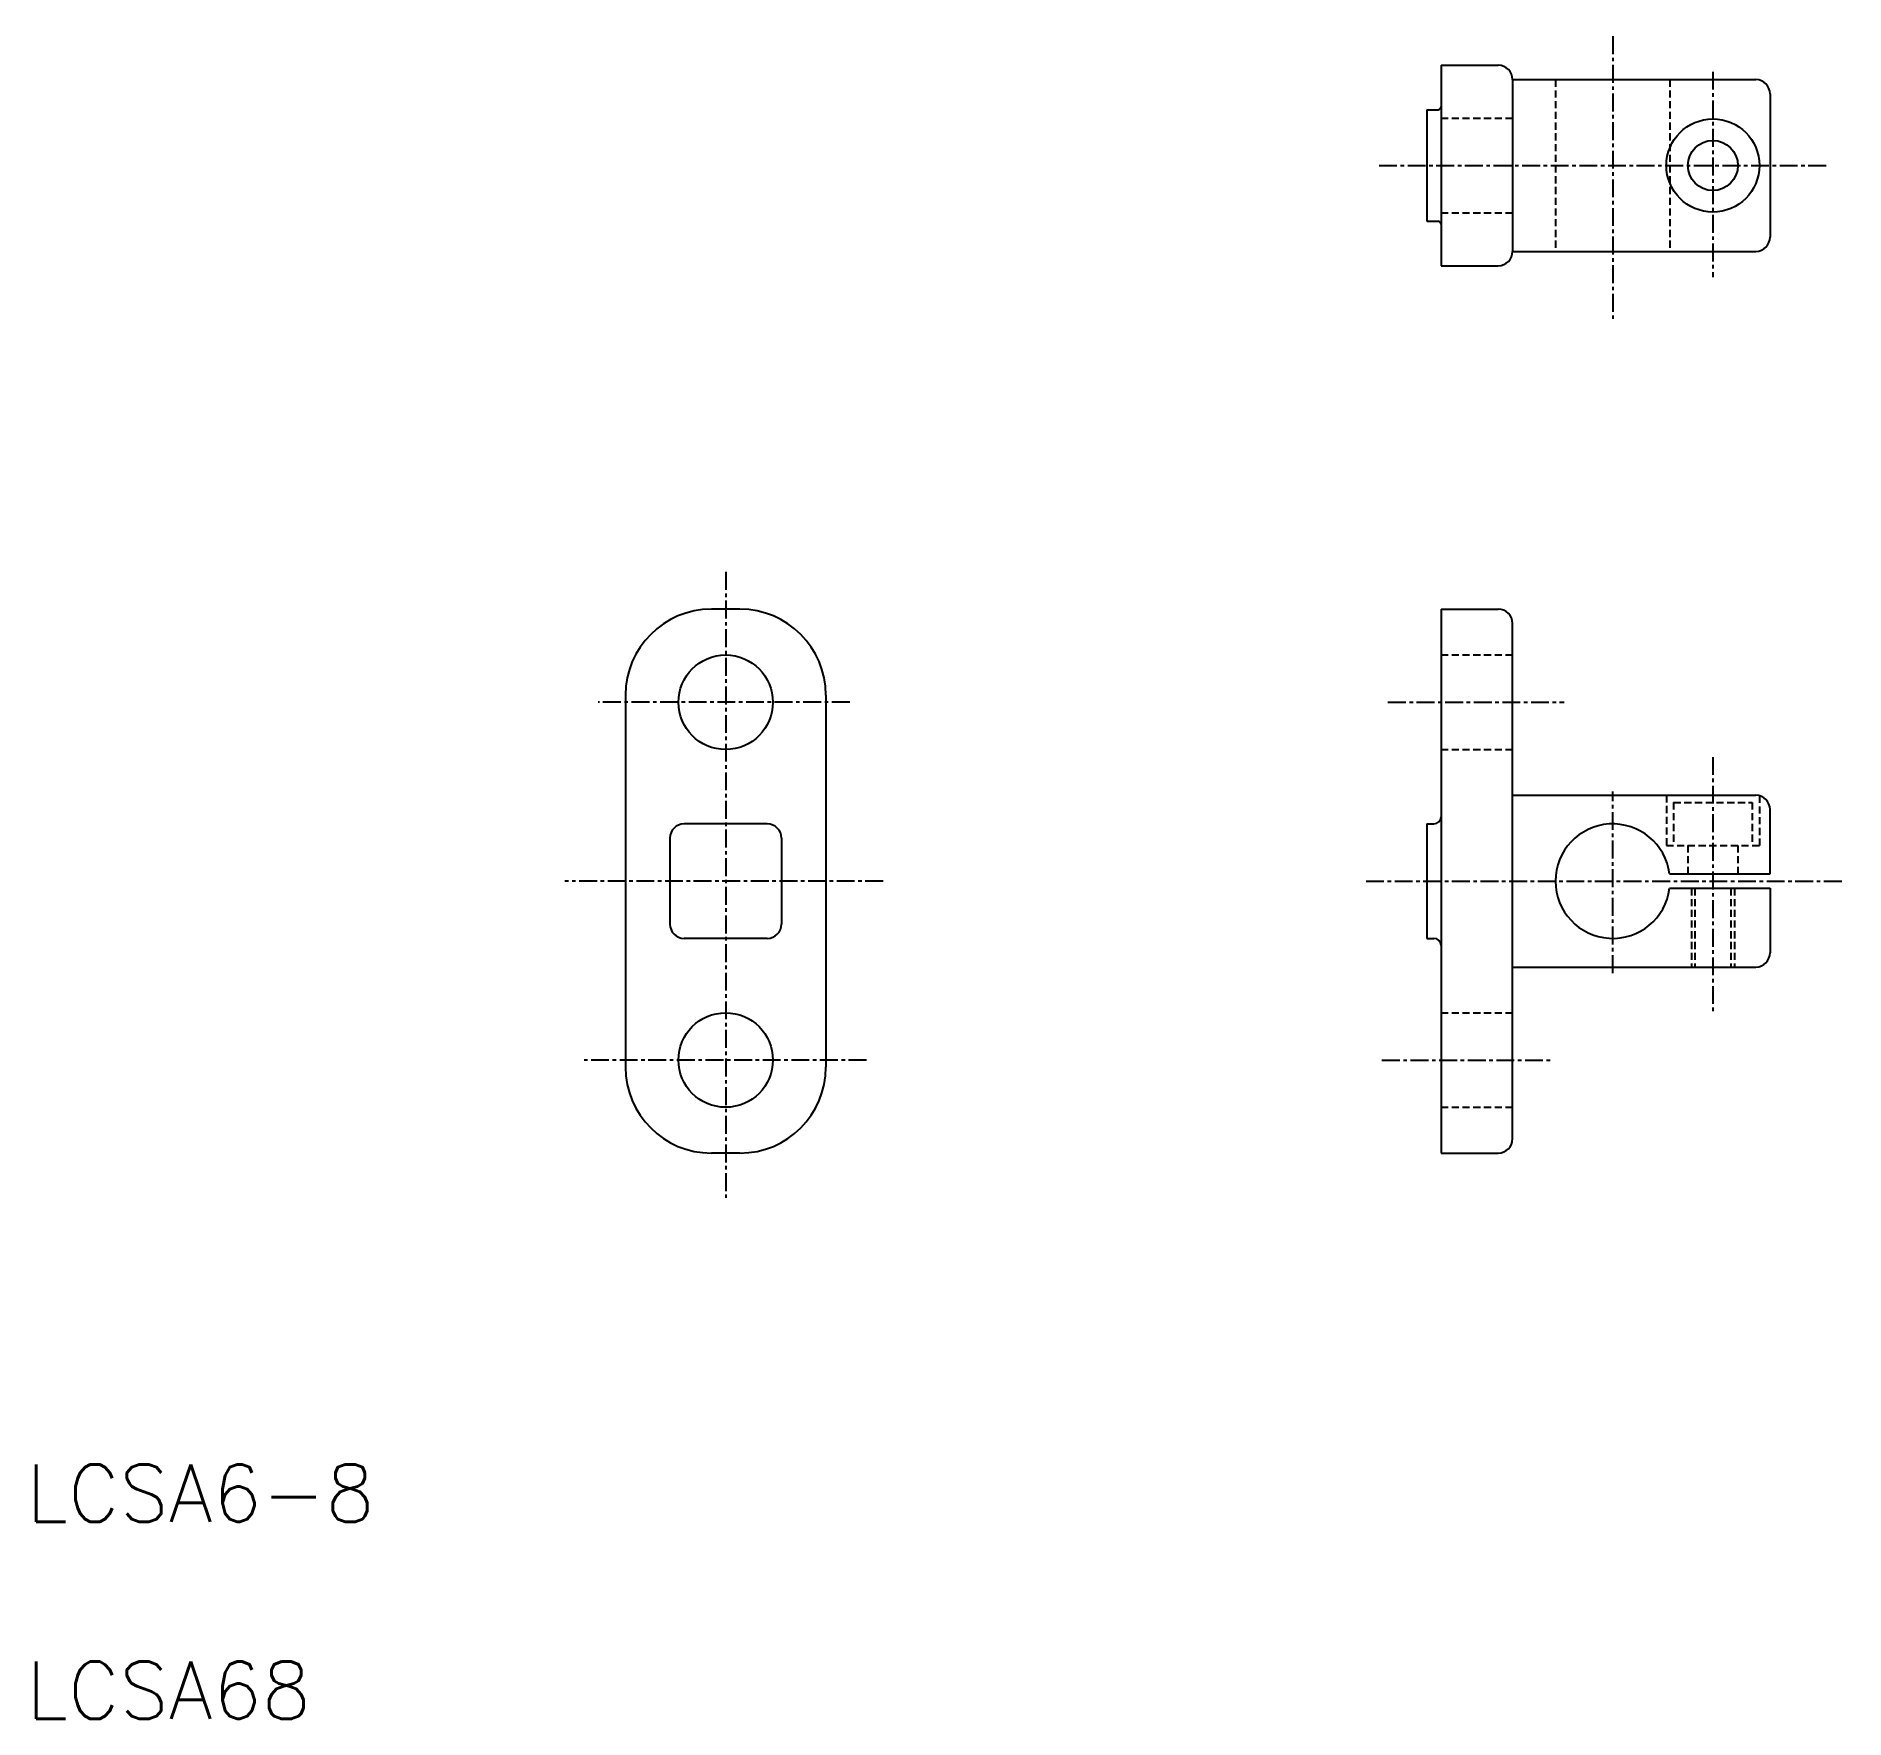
# Model space of a CAD drawing. Extents: x -48 to 78, y -59 to 59.
import ezdxf

# ---------------------------------------------------------------- set-up
doc = ezdxf.new("R2010")
doc.units = 0
doc.linetypes.add('CENTER', pattern=[2, 1.25, -0.25, 0.25, -0.25])
doc.linetypes.add('DASHED', pattern=[0.75, 0.5, -0.25])
doc.layers.get('0').update_dxf_attribs({"linetype": 'CONTINUOUS'})
doc.layers.add('CENTER', color=1, linetype='CENTER')
doc.styles.get("Standard").update_dxf_attribs({"font": 'txt.shx', "bigfont": 'bigfont.shx'})

msp = doc.modelspace()

# ---------------------------------------------------------------- linework, layer by layer
at = {"color": 7, "linetype": 'CONTINUOUS'}
for p, q in [((50, 57), (54, 57)), ((50, 57), (50, 43)), ((55, 56), (55, 44)), ((55, 56), (72, 56)), ((73, 55), (73, 45)), ((49, 53.9), (49, 46.1)), ((49, 53.9), (49.8, 53.9)), ((49, 46.1), (49.8, 46.1)), ((50, 43), (54, 43)), ((55, 44), (72, 44)), ((1, 19), (-1, 19)), ((50, 19), (54, 19)), ((50, 19), (50, -19)), ((55, -18), (55, 18)), ((-7, 13), (-7, -13)), ((7, 13), (7, -13)), ((55, 6), (72, 6)), ((2.9, 4), (-2.9, 4)), ((49, 4), (49, -4)), ((49, 4), (49.5, 4)), ((73, 0.5), (73, 5)), ((-3.9, 3), (-3.9, -3)), ((3.9, 3), (3.9, -3)), ((65.97, 0.5), (73, 0.5)), ((65.97, -0.5), (73, -0.5)), ((73, -0.5), (73, -5)), ((2.9, -4), (-2.9, -4)), ((49, -4), (49.5, -4)), ((55, -6), (72, -6)), ((1, -19), (-1, -19)), ((50, -19), (54, -19))]:
    msp.add_line(p, q, dxfattribs=at)
at = {"color": 3, "linetype": 'DASHED'}
for p, q in [((58, 56), (58, 44)), ((66, 56), (66, 44)), ((50, 53.3), (55, 53.3)), ((50, 46.7), (55, 46.7)), ((50, 15.8), (55, 15.8)), ((50, 9.2), (55, 9.2)), ((65.75, 6), (65.75, 2.5)), ((66.25, 5.5), (71.75, 5.5)), ((66.25, 5.5), (66.25, 2.5)), ((71.75, 5.5), (71.75, 2.5)), ((72.25, 5.97), (72.25, 2.5)), ((65.75, 2.5), (72.25, 2.5)), ((67.25, 2.5), (67.25, 0.5)), ((70.75, 2.5), (70.75, 0.5)), ((67.5, -0.5), (67.5, -6)), ((67.75, -0.5), (67.75, -6)), ((70.25, -0.5), (70.25, -6)), ((70.5, -0.5), (70.5, -6)), ((50, -9.2), (55, -9.2)), ((50, -15.8), (55, -15.8))]:
    msp.add_line(p, q, dxfattribs=at)
at = {"color": 7, "linetype": 'CONTINUOUS'}
for centre, radius in [((69, 50), 3.25), ((69, 50), 1.75), ((0, 12.5), 3.3), ((0, -12.5), 3.3)]:
    msp.add_circle(centre, radius, dxfattribs=at)
for centre, radius, start, end in [((54, 56), 1, 0, 90), ((72, 55), 1, 0, 90), ((49.8, 54.1), 0.2, 270, 0), ((49.8, 45.9), 0.2, 0, 90), ((72, 45), 1, 270, 0), ((54, 44), 1, 270, 0), ((-1, 13), 6, 90, 180), ((1, 13), 6, 0, 90), ((54, 18), 1, 0, 90), ((72, 5), 1, 0, 90), ((-2.9, 3), 1, 90, 180), ((2.9, 3), 1, 0, 90), ((49.5, 4.5), 0.5, 270, 0), ((62, 0), 4, 7.1808, 352.8192), ((-2.9, -3), 1, 180, 270), ((2.9, -3), 1, 270, 0), ((49.5, -4.5), 0.5, 0, 90), ((72, -5), 1, 270, 0), ((-1, -13), 6, 180, 270), ((1, -13), 6, 270, 0), ((54, -18), 1, 270, 0)]:
    msp.add_arc(centre, radius, start, end, dxfattribs=at)
at = {"layer": 'CENTER', "color": 1, "linetype": 'CENTER'}
for p, q in [((62, 59.03), (62, 39.29)), ((69, 56.55), (69, 42.2)), ((45.67, 50), (76.95, 50)), ((0, 21.6), (0, -22.13)), ((8.67, 12.5), (-8.91, 12.5)), ((46.29, 12.5), (58.61, 12.5)), ((69, 8.67), (69, -9.2)), ((62, -6.42), (62, 6.27)), ((11.01, 0), (-11.25, 0)), ((44.76, 0), (78.22, 0)), ((9.84, -12.5), (-9.88, -12.5)), ((45.87, -12.5), (57.78, -12.5))]:
    msp.add_line(p, q, dxfattribs=at)

# ---------------------------------------------------------------- texts
at = {"color": 7, "linetype": 'CONTINUOUS'}
for s, p in [('LCSA6-8', (-48.88, -44.76)), ('LCSA68', (-48.88, -58.53))]:
    msp.add_text(s, height=4, dxfattribs=at).set_placement(p)

doc.saveas('drawing.dxf')
